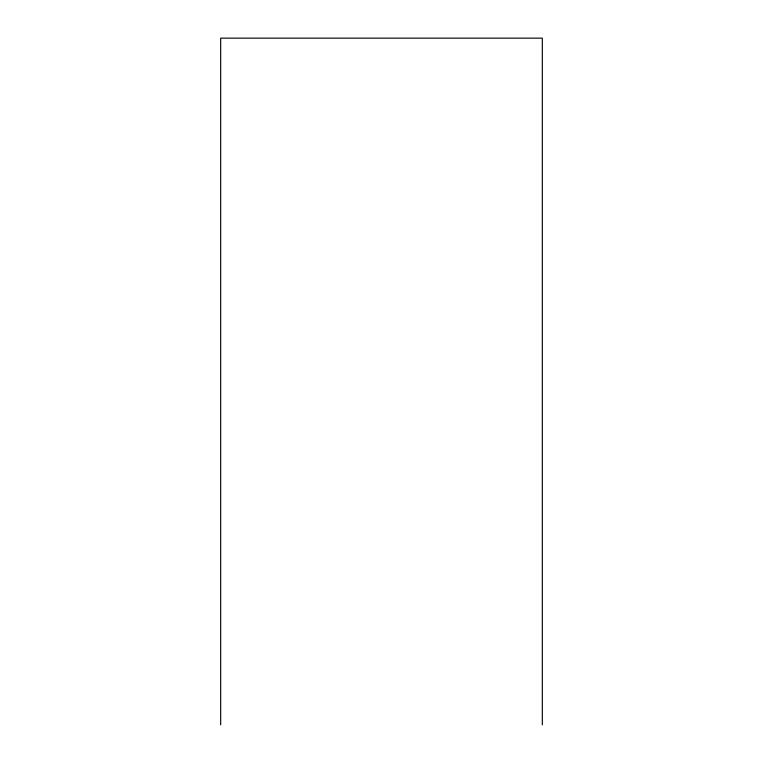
<?xml version="1.0" encoding="UTF-8"?>
<svg xmlns="http://www.w3.org/2000/svg" width="763" height="763" viewBox="0 0 763 763"><rect width="100%" height="100%" fill="white"/><g stroke="black" fill="none" stroke-linecap="round" stroke-linejoin="round"><path stroke-width="1.14" d="M542.321 724.85L542.321 38.15L220.679 38.15L220.679 724.85"/></g></svg>
